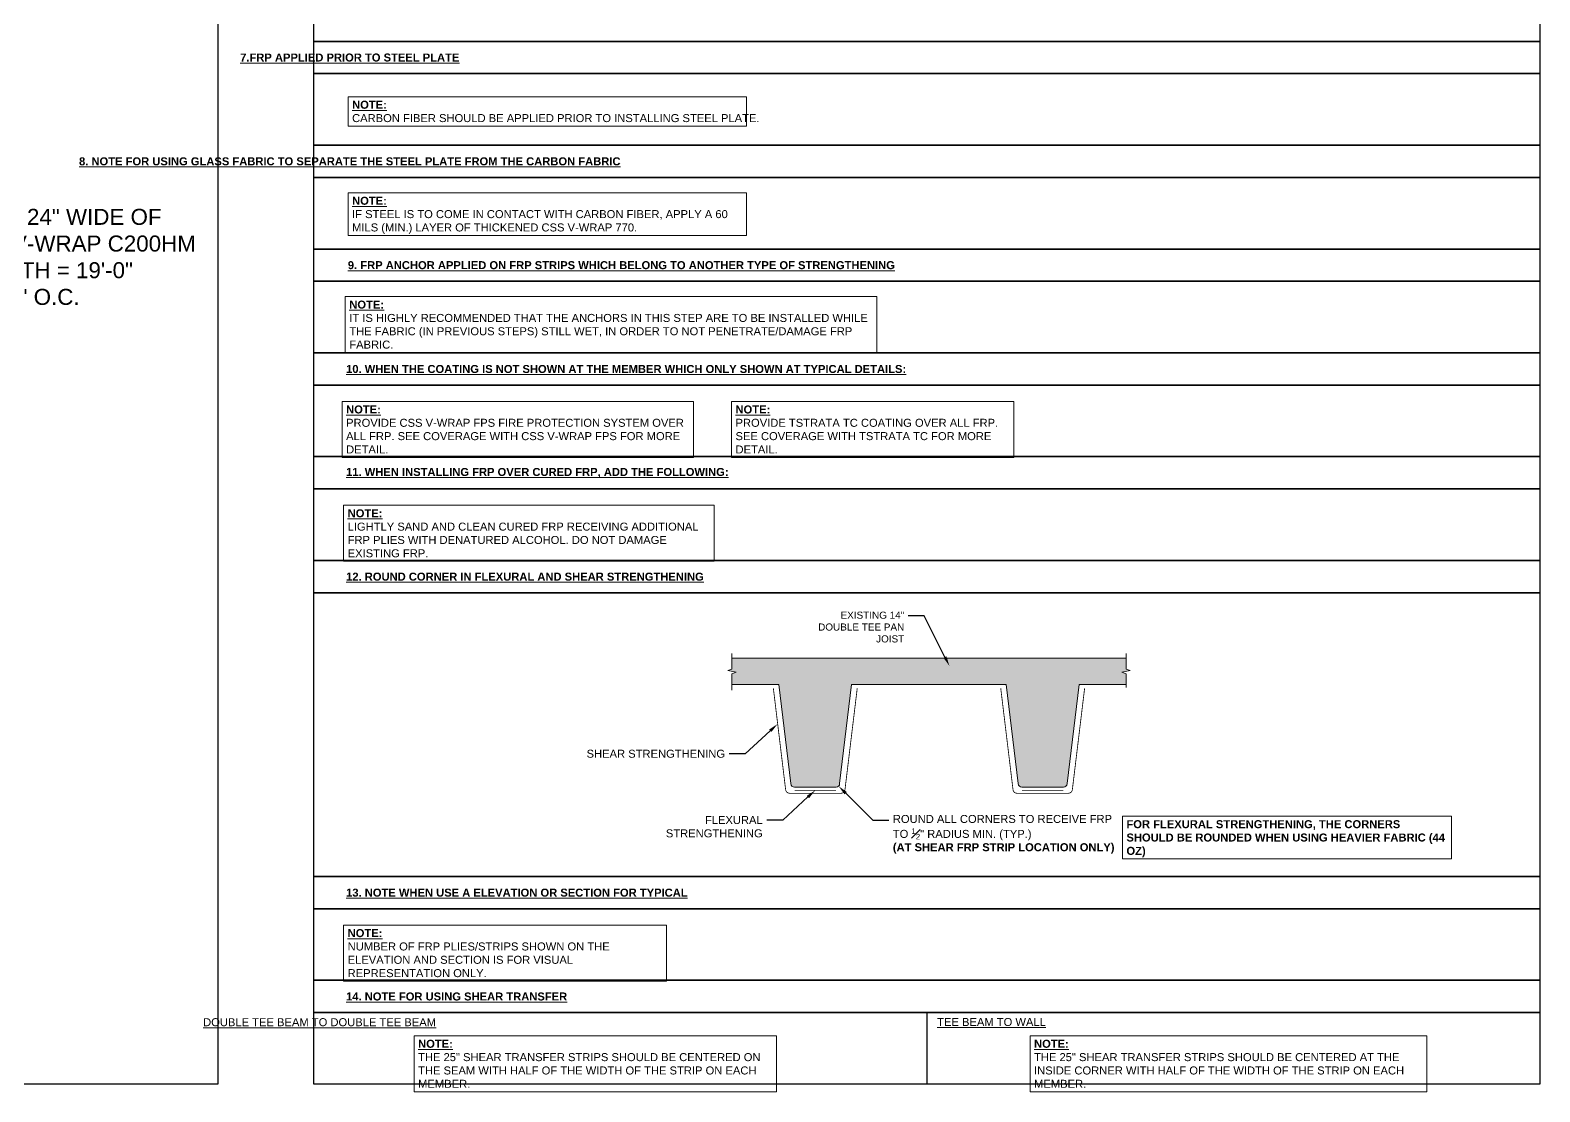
# Model space of a CAD drawing. Header units: inches. Extents: x 1159 to 9559, y -3650 to 1829.
# Drawn here: x 2336.3 to 2525, y 1123.6 to 1256.3 of the extents above; entities that cross this region are included whole.
import ezdxf
from ezdxf import colors
from ezdxf.entities.mleader import LeaderData, LeaderLine
from ezdxf.math import Vec2, Vec3

# ---------------------------------------------------------------- set-up
doc = ezdxf.new("R2010")
doc.units = ezdxf.units.IN
doc.header["$MEASUREMENT"] = 0
for name, color, linetype, lineweight in [('STN-ANNO-TEXT', 3, 'Continuous', 20), ('STN-EXST-THK', 115, 'Continuous', 9), ('STN-FRP', 5, 'Continuous', 20), ('STN-GRID-ID', 6, 'Continuous', 20)]:
    doc.layers.add(name, color=color, linetype=linetype, lineweight=lineweight)
doc.layers.add('STN-CONCRETE HATCH', color=253, linetype='Continuous', lineweight=9, transparency=0.75)
doc.layers.add('STN-VPORT', color=30, linetype='Continuous', plot=False)
doc.styles.add('16', font='swiss.ttf', dxfattribs={"height": 1})
doc.styles.add('32', font='swiss.ttf', dxfattribs={"height": 2})

msp = doc.modelspace()

# ---------------------------------------------------------------- hatches: boundary and pattern name
at = {"layer": 'STN-CONCRETE HATCH'}
h = msp.add_hatch(color=256, dxfattribs=at)
h.dxf.hatch_style = 1
h.paths.add_polyline_path([(2424.031, 1177.76), (2424.031, 1176.404), (2423.533, 1176.227), (2424.543, 1176.013), (2424.031, 1175.836), (2424.031, 1174.488), (2429.906, 1174.488), (2431.406, 1162.095, 0.4142136), (2431.856, 1161.645), (2437.044, 1161.645, 0.4142136), (2437.494, 1162.095), (2438.994, 1174.488), (2458.325, 1174.488), (2459.825, 1162.095, 0.4142136), (2460.275, 1161.645), (2465.462, 1161.645, 0.4142136), (2465.912, 1162.095), (2467.412, 1174.488), (2473.288, 1174.488), (2473.288, 1175.836), (2472.776, 1176.013), (2473.786, 1176.227), (2473.288, 1176.404), (2473.288, 1177.76)])

# ---------------------------------------------------------------- linework, layer by layer
for points in [[(2371.763, 1287.033), (2524.999, 1287.033), (2524.999, 1254.858), (2371.763, 1254.858)], [(2371.763, 1254.858), (2524.999, 1254.858), (2524.999, 1250.831), (2371.763, 1250.831)], [(2371.763, 1250.831), (2524.999, 1250.831), (2524.999, 1241.883), (2371.763, 1241.883)], [(2371.763, 1241.883), (2524.999, 1241.883), (2524.999, 1237.856), (2371.763, 1237.856)], [(2371.763, 1237.856), (2524.999, 1237.856), (2524.999, 1228.908), (2371.763, 1228.908)], [(2371.763, 1228.908), (2524.999, 1228.908), (2524.999, 1224.881), (2371.763, 1224.881)], [(2371.763, 1224.881), (2524.999, 1224.881), (2524.999, 1215.933), (2371.763, 1215.933)], [(2371.763, 1215.933), (2524.999, 1215.933), (2524.999, 1211.906), (2371.763, 1211.906)], [(2371.763, 1211.906), (2524.999, 1211.906), (2524.999, 1202.958), (2371.763, 1202.958)], [(2371.763, 1202.958), (2524.999, 1202.958), (2524.999, 1198.931), (2371.763, 1198.931)], [(2371.763, 1198.931), (2524.999, 1198.931), (2524.999, 1189.983), (2371.763, 1189.983)], [(2371.763, 1189.983), (2524.999, 1189.983), (2524.999, 1185.955), (2371.763, 1185.955)], [(2371.763, 1185.955), (2524.999, 1185.955), (2524.999, 1150.49), (2371.763, 1150.49)], [(2371.763, 1150.49), (2524.999, 1150.49), (2524.999, 1146.463), (2371.763, 1146.463)], [(2371.763, 1146.463), (2524.999, 1146.463), (2524.999, 1137.515), (2371.763, 1137.515)], [(2371.763, 1137.515), (2524.999, 1137.515), (2524.999, 1133.488), (2371.763, 1133.488)], [(2371.763, 1133.488), (2524.999, 1133.488), (2524.999, 1124.54), (2371.763, 1124.54)]]:
    msp.add_lwpolyline(points, close=True)
msp.add_lwpolyline([(2448.381, 1133.488), (2448.381, 1124.54)])
at = {"layer": 'STN-EXST-THK'}
msp.add_line((2424.031, 1177.76), (2473.288, 1177.76), dxfattribs=at)
msp.add_lwpolyline([(2424.031, 1174.488), (2429.906, 1174.488), (2431.406, 1162.095, 0.4142136), (2431.856, 1161.645), (2437.044, 1161.645, 0.4142136), (2437.494, 1162.095), (2438.994, 1174.488), (2458.325, 1174.488), (2459.825, 1162.095, 0.4142136), (2460.275, 1161.645), (2465.462, 1161.645, 0.4142136), (2465.912, 1162.095), (2467.412, 1174.488), (2473.288, 1174.488)], format="xyb", dxfattribs=at)
at = {"layer": 'STN-FRP', "const_width": 0.1}
for points in [[(2439.692, 1174.013), (2438.158, 1161.335, -0.3793584), (2437.661, 1160.895), (2431.239, 1160.895, -0.3793584), (2430.743, 1161.335), (2429.209, 1174.013)], [(2457.627, 1174.013), (2459.161, 1161.335, 0.3793584), (2459.657, 1160.895), (2466.079, 1160.895, 0.3793584), (2466.576, 1161.335), (2468.11, 1174.013)]]:
    msp.add_lwpolyline(points, format="xyb", dxfattribs=at)
for points in [[(2437.044, 1161.27), (2431.856, 1161.27)], [(2460.275, 1161.27), (2465.462, 1161.27)]]:
    msp.add_lwpolyline(points, dxfattribs=at)
at = {"layer": 'STN-GRID-ID', "linetype": 'Continuous'}
for points in [[(2424.031, 1178.371), (2424.031, 1176.404), (2423.533, 1176.227), (2424.543, 1176.013), (2424.031, 1175.836), (2424.031, 1173.763)], [(2473.288, 1178.371), (2473.288, 1176.404), (2473.786, 1176.227), (2472.776, 1176.013), (2473.288, 1175.836), (2473.288, 1174.107)]]:
    msp.add_lwpolyline(points, dxfattribs=at)
at = {"layer": 'STN-VPORT'}
msp.add_lwpolyline([(1976.26, 1386.218), (2359.763, 1386.218), (2359.763, 1124.54), (1976.26, 1124.54)], close=True, dxfattribs=at)

# ---------------------------------------------------------------- texts
at = {"layer": 'STN-ANNO-TEXT', "color": 1, "char_height": 1, "attachment_point": 5, "style": '16'}
for s, insert in [('\\pxql;{\\fSwis721 BT|b1|i0|c0|p34;\\L7.FRP APPLIED PRIOR TO STEEL PLATE}', (2376.267, 1252.833)), ('\\pxql;{\\fSwis721 BT|b1|i0|c0|p34;\\L8. NOTE FOR USING GLASS FABRIC TO SEPARATE THE STEEL PLATE FROM THE CARBON FABRIC}', (2376.267, 1239.858))]:
    msp.add_mtext(s, dxfattribs=dict(at, insert=insert))
at = {"layer": 'STN-ANNO-TEXT', "char_height": 1, "attachment_point": 1, "style": '16', "bg_fill": 16, "box_fill_scale": 1.5, "bg_fill_color": 256, "bg_fill_transparency": 0}
for s, insert, width in [('\\pxql;{\\fSwis721 BT|b1|i0|c0|p34;\\LNOTE:\\P}CARBON FIBER SHOULD BE APPLIED PRIOR TO INSTALLING STEEL PLATE.', (2376.558, 1247.436), 48.7785), ('\\pxql;{\\fSwis721 BT|b1|i0|c0|p34;\\LNOTE:\\P}IF STEEL IS TO COME IN CONTACT WITH CARBON FIBER, APPLY A 60 MILS (MIN.) LAYER OF THICKENED CSS V-WRAP 770.', (2376.558, 1235.437), 48.7785), ('\\pxql;{\\fSwis721 BT|b1|i0|c0|p34;\\LNOTE:\\P}IT IS HIGHLY RECOMMENDED THAT THE ANCHORS IN THIS STEP ARE TO BE INSTALLED WHILE THE FABRIC (IN PREVIOUS STEPS) STILL WET, IN ORDER TO NOT PENETRATE/DAMAGE FRP FABRIC.', (2376.207, 1222.462), 65.4472), ('\\pxql;{\\fSwis721 BT|b1|i0|c0|p34;\\LNOTE:}\\PPROVIDE CSS V-WRAP FPS FIRE PROTECTION SYSTEM OVER ALL FRP. SEE COVERAGE WITH CSS V-WRAP FPS FOR MORE DETAIL.', (2375.808, 1209.357), 42.94007), ('\\pxql;{\\fSwis721 BT|b1|i0|c0|p34;\\LNOTE:\\P}PROVIDE TSTRATA TC COATING OVER ALL FRP. SEE COVERAGE WITH TSTRATA TC FOR MORE DETAIL.', (2424.477, 1209.357), 34.27341), ('\\pxql;{\\fSwis721 BT|b1|i0|c0|p34;\\LNOTE:\\P}LIGHTLY SAND AND CLEAN CURED FRP RECEIVING ADDITIONAL FRP PLIES WITH DENATURED ALCOHOL. DO NOT DAMAGE EXISTING FRP.', (2376.001, 1196.382), 45.3284), ('{\\fSwis721 BT|b1|i0|c0|p34;\\C4;FOR FLEXURAL STRENGTHENING, THE CORNERS SHOULD BE ROUNDED WHEN USING HEAVIER FABRIC (44 OZ)}', (2473.339, 1157.529), 40.12881), ('\\pxql;{\\fSwis721 BT|b1|i0|c0|p34;\\LNOTE:\\P}NUMBER OF FRP PLIES/STRIPS SHOWN ON THE ELEVATION AND SECTION IS FOR VISUAL REPRESENTATION ONLY.', (2376.001, 1143.915), 39.35555), ('\\pxql;{\\fSwis721 BT|b1|i0|c0|p34;\\LNOTE:\\P}THE 25" SHEAR TRANSFER STRIPS SHOULD BE CENTERED ON THE SEAM WITH HALF OF THE WIDTH OF THE STRIP ON EACH MEMBER.', (2384.807, 1130.084), 44.31278), ('\\pxql;{\\fSwis721 BT|b1|i0|c0|p34;\\LNOTE:\\P}THE 25" SHEAR TRANSFER STRIPS SHOULD BE CENTERED AT THE INSIDE CORNER WITH HALF OF THE WIDTH OF THE STRIP ON EACH MEMBER.', (2461.788, 1130.084), 48.58026)]:
    msp.add_mtext(s, dxfattribs=dict(at, insert=insert, width=width))
at = {"layer": 'STN-ANNO-TEXT', "color": 1, "char_height": 1, "attachment_point": 5, "style": '16'}
for s, insert, width in [('\\pxql;{\\fSwis721 BT|b1|i0|c0|p34;\\L9. FRP ANCHOR APPLIED ON FRP STRIPS WHICH BELONG TO ANOTHER TYPE OF STRENGTHENING}', (2410.638, 1226.883), 69.22241), ('\\pxql;{\\fSwis721 BT|b1|i0|c0|p34;\\L10. WHEN THE COATING IS NOT SHOWN AT THE MEMBER WHICH ONLY SHOWN AT TYPICAL DETAILS:}', (2410.638, 1213.908), 69.65766), ('\\pxql;{\\fSwis721 BT|b1|i0|c0|p34;\\L11. WHEN INSTALLING FRP OVER CURED FRP, ADD THE FOLLOWING: }', (2410.638, 1200.933), 69.65766), ('\\pxql;{\\fSwis721 BT|b1|i0|c0|p34;\\L12. ROUND CORNER IN FLEXURAL AND SHEAR STRENGTHENING }', (2410.638, 1187.957), 69.65766), ('\\pxql;{\\fSwis721 BT|b1|i0|c0|p34;\\L13. NOTE WHEN USE A ELEVATION OR SECTION FOR TYPICAL}', (2410.638, 1148.465), 69.65766), ('\\pxql;{\\fSwis721 BT|b1|i0|c0|p34;\\L14. NOTE FOR USING SHEAR TRANSFER}', (2410.638, 1135.49), 69.65766)]:
    msp.add_mtext(s, dxfattribs=dict(at, insert=insert, width=width))
at = {"layer": 'STN-ANNO-TEXT', "color": 2, "insert": (2372.493, 1132.273), "char_height": 1, "attachment_point": 5, "style": '16'}
msp.add_mtext('\\pxql;{\\LDOUBLE TEE BEAM TO DOUBLE TEE BEAM}', dxfattribs=at)
at = {"layer": 'STN-ANNO-TEXT', "color": 2, "insert": (2456.217, 1132.3), "char_height": 1, "width": 13.07042, "attachment_point": 5, "style": '16'}
msp.add_mtext('\\pxql;{\\LTEE BEAM TO WALL}', dxfattribs=at)

# ---------------------------------------------------------------- leaders
at = {"layer": 'STN-ANNO-TEXT'}
ml = msp.add_multileader_mtext('Standard', dxfattribs=at)
ml.set_content('1 PLY 24" WIDE OF\\PCSS V-WRAP C200HM\\PLENGTH = 19\'-0"\\PAT 36" O.C.', color=256, style='32')
ml.set_leader_properties()
ml.build(insert=Vec2(0, 0))
ml.multileader.update_dxf_attribs({"dogleg_length": 4, "arrow_head_size": 2.438})
ctx = ml.context
ctx.base_point, ctx.char_height, ctx.arrow_head_size, ctx.landing_gap_size, ctx.plane_origin = Vec3(2326.539, 1232.9), 2, 2.438, 1, Vec3(2310.803, 1223.12)
notes = []
notes.append((ctx, [(0, (1, 1, 0), (2322.539, 1232.9), (1, 0), 4, [(0, [(2310.159, 1223.12)], 0, [])])]))
ctx.mtext.insert, ctx.mtext.flow_direction = Vec3(2327.539, 1233.928), 5
ml = msp.add_multileader_mtext('Standard', dxfattribs=at)
ml.set_content('{\\fArial|b0|i0|c0|p34;\\H0.88889x;EXISTING 14" DOUBLE TEE PAN JOIST}', color=256, style='16')
ml.set_leader_properties()
ml.build(insert=Vec2(0, 0))
ml.multileader.update_dxf_attribs({"dogleg_length": 2, "arrow_head_size": 1.25})
ctx = ml.context
ctx.base_point, ctx.char_height, ctx.arrow_head_size, ctx.landing_gap_size, ctx.plane_origin = Vec3(2431.817, 1183.086), 1, 1.25, 0.5, Vec3(4187.96, 57.713)
ctx.text_align_type = 2
notes.append((ctx, [(0, (1, 1, 0), (2448.067, 1183.086), (-1, 0), 2, [(0, [(2451.216, 1176.795)], 0, [])])]))
ctx.mtext.insert, ctx.mtext.width, ctx.mtext.alignment, ctx.mtext.flow_direction = Vec3(2445.567, 1183.593), 13.3579, 3, 5
ml = msp.add_multileader_mtext('Standard', dxfattribs=at)
ml.set_content('SHEAR STRENGTHENING', color=256, style='16')
ml.set_leader_properties()
ml.build(insert=Vec2(0, 0))
ml.multileader.update_dxf_attribs({"dogleg_length": 2, "arrow_head_size": 1.25})
ctx = ml.context
ctx.base_point, ctx.char_height, ctx.arrow_head_size, ctx.landing_gap_size, ctx.plane_origin = Vec3(2406.159, 1165.818), 1, 1.25, 0.5, Vec3(4165.566, 40.446)
ctx.text_align_type = 2
notes.append((ctx, [(0, (1, 1, 0), (2425.673, 1165.818), (-1, 0), 2, [(0, [(2429.748, 1169.552)], 0, [])])]))
ctx.mtext.insert, ctx.mtext.width, ctx.mtext.alignment, ctx.mtext.flow_direction = Vec3(2423.173, 1166.332), 16.58502, 3, 5
ml = msp.add_multileader_mtext('Standard', dxfattribs=at)
ml.set_content('FLEXURAL STRENGTHENING', color=256, style='16')
ml.set_leader_properties()
ml.build(insert=Vec2(0, 0))
ml.multileader.update_dxf_attribs({"dogleg_length": 2, "arrow_head_size": 1.25})
ctx = ml.context
ctx.base_point, ctx.char_height, ctx.arrow_head_size, ctx.landing_gap_size, ctx.plane_origin = Vec3(2415.843, 1157.537), 1, 1.25, 0.5, Vec3(4170.268, 32.164)
ctx.text_align_type = 2
notes.append((ctx, [(0, (1, 1, 0), (2430.375, 1157.537), (-1, 0), 2, [(0, [(2434.45, 1161.27)], 0, [])])]))
ctx.mtext.insert, ctx.mtext.width, ctx.mtext.alignment, ctx.mtext.flow_direction = Vec3(2427.875, 1158.051), 11.60267, 3, 5
ml = msp.add_multileader_mtext('Standard', dxfattribs=at)
ml.set_content('\\A1;ROUND ALL CORNERS TO RECEIVE FRP TO {\\H0.7x;\\S1#2;}" RADIUS MIN. (TYP.)\\P{\\fSwis721 BT|b1|i0|c0|p34;(AT SHEAR FRP STRIP LOCATION ONLY)}', color=256, style='16')
ml.set_leader_properties()
ml.build(insert=Vec2(0, 0))
ml.multileader.update_dxf_attribs({"dogleg_length": 2, "arrow_head_size": 1.25})
ctx = ml.context
ctx.base_point, ctx.char_height, ctx.arrow_head_size, ctx.landing_gap_size, ctx.plane_origin = Vec3(2443.64, 1157.537), 1, 1.25, 0.5, Vec3(701.747, 32.164)
notes.append((ctx, [(0, (1, 1, 0), (2441.64, 1157.537), (1, 0), 2, [(0, [(2437.363, 1161.777)], 0, [])])]))
ctx.mtext.insert, ctx.mtext.width, ctx.mtext.flow_direction = Vec3(2444.14, 1158.182), 27.41937, 5
for ctx, leaders in notes:
    for number, flags, end, landing, length, lines in leaders:
        leader = LeaderData()
        leader.index, (leader.has_last_leader_line, leader.has_dogleg_vector, leader.attachment_direction) = number, flags
        leader.last_leader_point, leader.dogleg_vector, leader.dogleg_length = Vec3(end), Vec3(landing), length
        for number, points, colour, breaks in lines:
            line = LeaderLine()
            line.index, line.vertices, line.color, line.breaks = number, Vec3.list(points), colors.encode_raw_color(colour), breaks
            leader.lines.append(line)
        ctx.leaders.append(leader)

doc.saveas('drawing.dxf')
